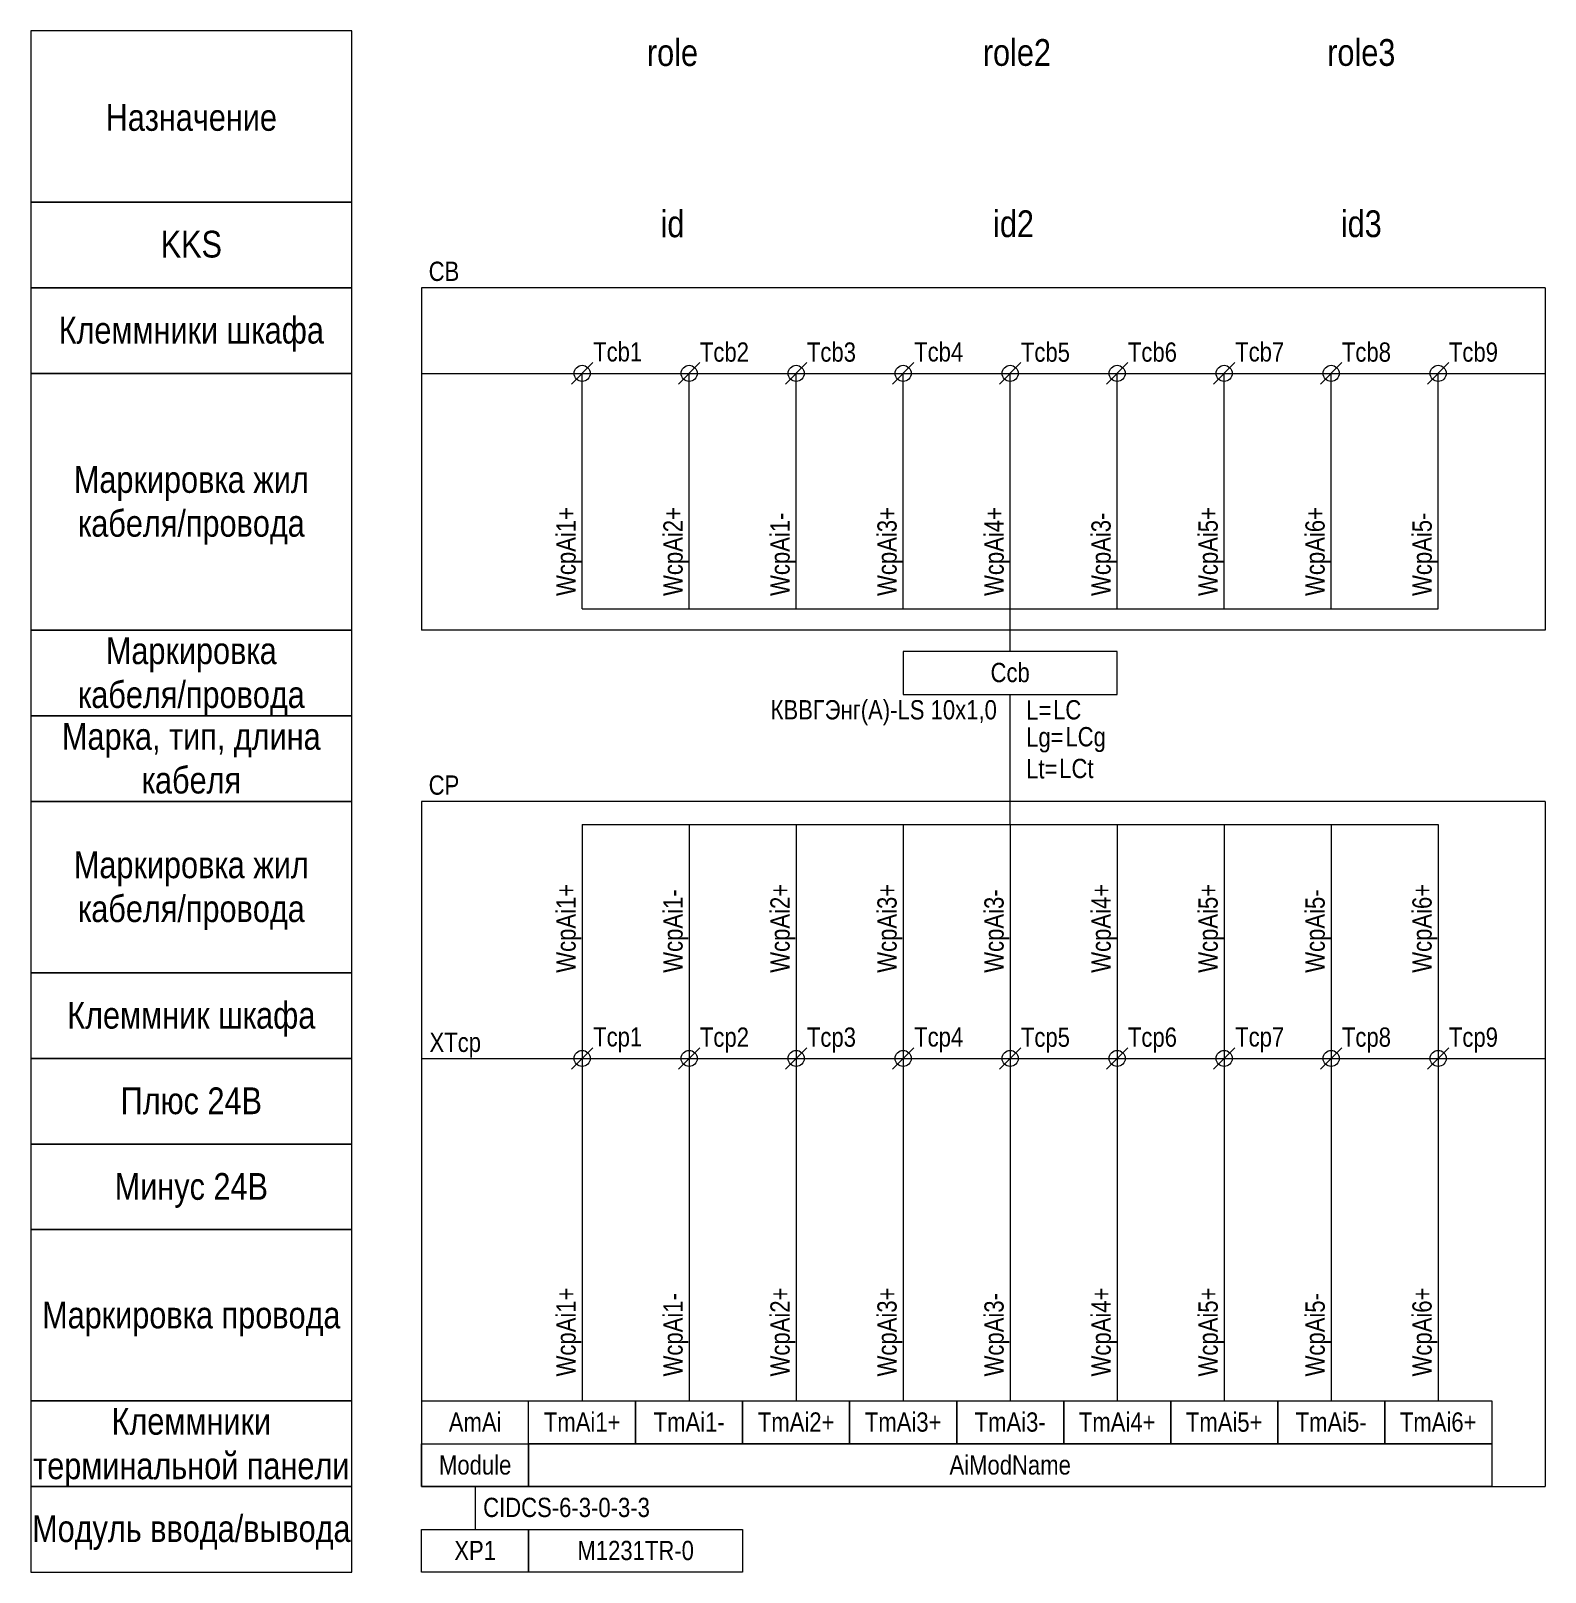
# Model space of a CAD drawing. Header units: millimetres. Extents: x 20 to 162, y -149 to -5.
import ezdxf

# ---------------------------------------------------------------- set-up
doc = ezdxf.new("R2010")
doc.units = ezdxf.units.MM
doc.header["$MEASUREMENT"] = 0
doc.linetypes.add('1_1', pattern=[2000, 1000, -1000])
doc.linetypes.add('4_2_1_2', pattern=[6702.777624, 3527.777672, -1763.888836, 0, -1411.111116])
for name, color, linetype in [('cp_names', 7, 'Continuous'), ('cp_params_ai', 7, 'Continuous'), ('cp_params_di', 7, 'Continuous'), ('cp_static_ai', 7, 'Continuous'), ('cp_static_di', 7, 'Continuous'), ('cp_static_do', 7, 'Continuous'), ('id_names', 7, 'Continuous'), ('id_params_ai', 7, 'Continuous'), ('id_params_di', 7, 'Continuous'), ('id_static_ai', 7, 'Continuous'), ('id_static_di', 7, 'Continuous')]:
    doc.layers.add(name, color=color, linetype=linetype)
doc.styles.add('СГЕНЕРИР_СТИЛЬ_1', font='')
doc.styles.get('СГЕНЕРИР_СТИЛЬ_1').set_extended_font_data('Arial Narrow')

msp = doc.modelspace()

# ---------------------------------------------------------------- linework, layer by layer
at = {"layer": 'cp_names', "color": 7, "linetype": 'Continuous', "lineweight": 15, "ltscale": 100}
for points in [[(20, -93), (50, -93), (50, -77), (20, -77)], [(20, -101), (50, -101), (50, -93), (20, -93)], [(20, -109), (50, -109), (50, -101), (20, -101)], [(20, -117), (50, -117), (50, -109), (20, -109)], [(20, -133), (50, -133), (50, -117), (20, -117)], [(20, -141), (50, -141), (50, -133), (20, -133)], [(20, -149), (50, -149), (50, -141), (20, -141)]]:
    msp.add_lwpolyline(points, close=True, dxfattribs=at)
at = {"layer": 'cp_static_ai', "color": 7, "linetype": 'Continuous', "lineweight": 15, "ltscale": 100}
for p, q in [((70.525773, -37.999996), (72.525773, -35.999996)), ((80.525773, -37.999996), (82.525773, -35.999996)), ((90.525773, -37.999996), (92.525773, -35.999996)), ((100.525773, -37.999996), (102.525773, -35.999996)), ((110.525773, -37.999996), (112.525773, -35.999996)), ((120.525773, -37.999996), (122.525773, -35.999996)), ((130.525773, -37.999996), (132.525773, -35.999996)), ((140.525773, -37.999996), (142.525773, -35.999996)), ((150.525773, -37.999996), (152.525773, -35.999996)), ((70.525773, -101.999996), (72.525773, -99.999996)), ((80.525773, -101.999996), (82.525773, -99.999996)), ((90.525773, -101.999996), (92.525773, -99.999996)), ((100.525773, -101.999996), (102.525773, -99.999996)), ((110.525773, -101.999996), (112.525773, -99.999996)), ((120.525773, -101.999996), (122.525773, -99.999996)), ((130.525773, -101.999996), (132.525773, -99.999996)), ((140.525773, -101.999996), (142.525773, -99.999996)), ((150.525773, -101.999996), (152.525773, -99.999996)), ((71.525773, -100.999996), (71.525773, -133)), ((81.525773, -100.999996), (81.525773, -133)), ((91.525773, -100.999996), (91.525773, -133)), ((56.525773, -133), (131.525773, -133)), ((56.525773, -141), (161.525773, -141))]:
    msp.add_line(p, q, dxfattribs=at)
at = {"layer": 'cp_static_ai', "color": 7, "linetype": '1_1', "lineweight": 15, "ltscale": 100}
for p, q in [((161.525773, -77), (56.525773, -77)), ((56.525773, -77), (56.525773, -141)), ((161.525773, -77), (161.525773, -141))]:
    msp.add_line(p, q, dxfattribs=at)
at = {"layer": 'cp_static_ai', "color": 7, "linetype": 'Continuous', "lineweight": 15, "ltscale": 100}
for points in [[(66.525773, -133), (76.525773, -133), (76.525773, -137), (66.525773, -137)], [(76.525773, -133), (86.525773, -133), (86.525773, -137), (76.525773, -137)], [(86.525773, -133), (96.525773, -133), (96.525773, -137), (86.525773, -137)], [(96.525773, -133), (106.525773, -133), (106.525773, -137), (96.525773, -137)], [(106.525773, -133), (116.525773, -133), (116.525773, -137), (106.525773, -137)], [(116.525773, -133), (126.525773, -133), (126.525773, -137), (116.525773, -137)], [(126.525773, -133), (136.525773, -133), (136.525773, -137), (126.525773, -137)], [(136.525773, -133), (146.525773, -133), (146.525773, -137), (136.525773, -137)], [(146.525773, -133), (156.525773, -133), (156.525773, -137), (146.525773, -137)], [(66.525773, -137), (156.525773, -137), (156.525773, -141), (66.525773, -141)]]:
    msp.add_lwpolyline(points, close=True, dxfattribs=at)
for centre in [(71.525773, -36.999996), (81.525773, -36.999996), (91.525773, -36.999996), (101.525773, -36.999996), (111.525773, -36.999996), (121.525773, -36.999996), (131.525773, -36.999996), (141.525773, -36.999996), (151.525773, -36.999996), (71.525773, -100.999996), (81.525773, -100.999996), (91.525773, -100.999996), (101.525773, -100.999996), (111.525773, -100.999996), (121.525773, -100.999996), (131.525773, -100.999996), (141.525773, -100.999996), (151.525773, -100.999996)]:
    msp.add_circle(centre, 0.75, dxfattribs=at)
at = {"layer": 'cp_static_di', "color": 7, "linetype": '4_2_1_2', "lineweight": 15, "ltscale": 100}
for p, q in [((56.525773, -37), (161.525773, -37)), ((56.525773, -101), (161.525773, -101))]:
    msp.add_line(p, q, dxfattribs=at)
at = {"layer": 'cp_static_di', "color": 7, "linetype": 'Continuous', "lineweight": 15, "ltscale": 100}
for p, q in [((71.525771, -79.142919), (71.525773, -100.999996)), ((71.525771, -79.142919), (151.525771, -79.142919)), ((81.525771, -79.142919), (81.525773, -100.999996)), ((91.525771, -79.142919), (91.525773, -100.999996)), ((101.525771, -79.142919), (101.525773, -100.999996)), ((111.525771, -79.142919), (111.525773, -100.999996)), ((121.525771, -79.142919), (121.525773, -100.999996)), ((131.525771, -79.142919), (131.525773, -100.999996)), ((141.525771, -79.142919), (141.525773, -100.999996)), ((151.525771, -79.142919), (151.525773, -100.999996)), ((101.525773, -100.999996), (101.525775, -133)), ((111.525773, -100.999996), (111.525775, -133)), ((121.525773, -100.999996), (121.525775, -133)), ((131.525773, -100.999996), (131.525775, -133)), ((141.525773, -100.999996), (141.525775, -133)), ((151.525773, -100.999996), (151.525775, -133))]:
    msp.add_line(p, q, dxfattribs=at)
at = {"layer": 'cp_static_do', "color": 7, "linetype": 'Continuous', "lineweight": 15, "ltscale": 100}
msp.add_line((61.525773, -141), (61.525773, -145), dxfattribs=at)
for points in [[(66.525773, -141), (56.525773, -141), (56.525773, -137), (66.525773, -137)], [(66.525773, -149), (56.525773, -149), (56.525773, -145), (66.525773, -145)], [(66.525773, -145), (86.525773, -145), (86.525773, -149), (66.525773, -149)]]:
    msp.add_lwpolyline(points, close=True, dxfattribs=at)
at = {"layer": 'id_names', "color": 7, "linetype": 'Continuous', "lineweight": 15, "ltscale": 100}
for points in [[(20, -21), (50, -21), (50, -5), (20, -5)], [(20, -29), (50, -29), (50, -21), (20, -21)], [(20, -37), (50, -37), (50, -29), (20, -29)], [(20, -61), (50, -61), (50, -37), (20, -37)], [(20, -69), (50, -69), (50, -61), (20, -61)], [(20, -77), (50, -77), (50, -69), (20, -69)]]:
    msp.add_lwpolyline(points, close=True, dxfattribs=at)
at = {"layer": 'id_static_ai', "color": 7, "linetype": '1_1', "lineweight": 15, "ltscale": 100}
for p, q in [((56.525773, -29), (56.525773, -61)), ((161.525773, -29), (56.525773, -29)), ((161.525773, -29), (161.525773, -61)), ((161.525773, -61), (56.525773, -61))]:
    msp.add_line(p, q, dxfattribs=at)
at = {"layer": 'id_static_ai', "color": 7, "linetype": 'Continuous', "lineweight": 15, "ltscale": 100}
for p, q in [((71.525771, -58.999962), (71.525771, -36.999992)), ((81.525771, -58.999962), (81.525771, -36.999992)), ((91.525771, -58.999962), (91.525771, -36.999992)), ((101.525771, -58.999962), (101.525771, -36.999992)), ((111.525771, -58.999962), (111.525771, -36.999992)), ((121.525771, -58.999962), (121.525771, -36.999992)), ((131.525771, -58.999962), (131.525771, -36.999992)), ((141.525771, -58.999962), (141.525771, -36.999992)), ((151.525771, -58.999962), (151.525771, -36.999992)), ((71.525771, -58.999962), (151.525771, -58.999962)), ((111.525771, -62.999967), (111.525771, -58.999966)), ((111.525771, -79.142919), (111.525771, -66.999995))]:
    msp.add_line(p, q, dxfattribs=at)
msp.add_lwpolyline([(101.525771, -66.999995), (121.525771, -66.999995), (121.525771, -62.999995), (101.525771, -62.999995)], close=True, dxfattribs=at)

# ---------------------------------------------------------------- texts
at = {"layer": 'cp_names', "color": 7, "linetype": 'Continuous', "lineweight": 15, "insert": (35, -81.664115), "char_height": 2.5, "attachment_point": 2, "line_spacing_factor": 0.982786, "style": 'СГЕНЕРИР_СТИЛЬ_1'}
msp.add_mtext('\\A1;{\\pqc;\\fArial Narrow|b0|i0|c204|p34;Маркировка жил\\P\\pqc;\\fArial Narrow|b0|i0|c204|p34;кабеля/провода}', dxfattribs=at)
at = {"layer": 'cp_names', "color": 7, "linetype": 'Continuous', "lineweight": 15, "char_height": 2.5, "attachment_point": 2, "style": 'СГЕНЕРИР_СТИЛЬ_1'}
for s, insert in [('\\A1;{\\pqc;\\fArial Narrow|b0|i0|c204|p34;Клеммник\\fArial Narrow|b0|i0|c204|p34; шкафа}', (35, -95.717757)), ('\\A1;{\\pqc;\\fArial Narrow|b0|i0|c204|p34;Плюс\\fArial Narrow|b0|i0|c204|p34; 24В}', (35, -103.71235)), ('\\A1;{\\pqc;\\fArial Narrow|b0|i0|c204|p34;Минус\\fArial Narrow|b0|i0|c204|p34; 24В}', (35, -111.71235)), ('\\A1;{\\pqc;\\fArial Narrow|b0|i0|c204|p34;Маркировка \\fArial Narrow|b0|i0|c204|p34;провода}', (35, -123.722933)), ('\\A1;{\\pqc;\\fArial Narrow|b0|i0|c204|p34;Модуль ввода/вывода}', (35.000029, -143.680589))]:
    msp.add_mtext(s, dxfattribs=dict(at, insert=insert))
at = {"layer": 'cp_names', "color": 7, "linetype": 'Continuous', "lineweight": 15, "insert": (35, -133.658923), "char_height": 2.5, "width": 30, "attachment_point": 2, "line_spacing_factor": 0.996518, "style": 'СГЕНЕРИР_СТИЛЬ_1'}
msp.add_mtext('\\A1;{\\pqc;\\fArial Narrow|b0|i0|c204|p34;Клеммник\\fArial Narrow|b0|i0|c204|p34;и терминальной панели}', dxfattribs=at)
at = {"layer": 'cp_params_ai', "color": 7, "linetype": 'Continuous', "lineweight": 15, "char_height": 1.8, "style": 'СГЕНЕРИР_СТИЛЬ_1'}
for s, insert, attachment_point in [('\\A1;{\\pql;\\fArial Narrow|b0|i0|c204|p34;T\\fArial Narrow|b0|i0|c204|p34;cb\\fArial Narrow|b0|i0|c204|p34;1}', (72.55263, -34.087352), 1), ('\\A1;{\\pql;\\fArial Narrow|b0|i0|c204|p34;T\\fArial Narrow|b0|i0|c204|p34;cb\\fArial Narrow|b0|i0|c204|p34;2}', (82.528954, -34.111029), 1), ('\\A1;{\\pql;\\fArial Narrow|b0|i0|c204|p34;T\\fArial Narrow|b0|i0|c204|p34;cb\\fArial Narrow|b0|i0|c204|p34;3}', (92.528954, -34.111029), 1), ('\\A1;{\\pql;\\fArial Narrow|b0|i0|c204|p34;T\\fArial Narrow|b0|i0|c204|p34;cb\\fArial Narrow|b0|i0|c204|p34;4}', (102.55263, -34.094976), 1), ('\\A1;{\\pql;\\fArial Narrow|b0|i0|c204|p34;T\\fArial Narrow|b0|i0|c204|p34;cb\\fArial Narrow|b0|i0|c204|p34;5}', (112.528954, -34.118652), 1), ('\\A1;{\\pql;\\fArial Narrow|b0|i0|c204|p34;T\\fArial Narrow|b0|i0|c204|p34;cb\\fArial Narrow|b0|i0|c204|p34;6}', (122.528954, -34.111029), 1), ('\\A1;{\\pql;\\fArial Narrow|b0|i0|c204|p34;Tcb\\fArial Narrow|b0|i0|c204|p34;7}', (132.55263, -34.094976), 1), ('\\A1;{\\pql;\\fArial Narrow|b0|i0|c204|p34;Tcb\\fArial Narrow|b0|i0|c204|p34;8}', (142.528954, -34.111029), 1), ('\\A1;{\\pql;\\fArial Narrow|b0|i0|c204|p34;Tcb\\fArial Narrow|b0|i0|c204|p34;9}', (152.528954, -34.111029), 1), ('\\A1;{\\pql;\\fArial Narrow|b0|i0|c204|p34;XTcp}', (57.259036, -98.598162), 1), ('\\A1;{\\pql;\\fArial Narrow|b0|i0|c204|p34;Tcp1}', (72.55263, -98.087352), 1), ('\\A1;{\\pql;\\fArial Narrow|b0|i0|c204|p34;Tcp\\fArial Narrow|b0|i0|c204|p34;2}', (82.528954, -98.111029), 1), ('\\A1;{\\pql;\\fArial Narrow|b0|i0|c204|p34;Tcp\\fArial Narrow|b0|i0|c204|p34;3}', (92.528954, -98.111029), 1), ('\\A1;{\\pql;\\fArial Narrow|b0|i0|c204|p34;Tcp\\fArial Narrow|b0|i0|c204|p34;4}', (102.55263, -98.094976), 1), ('\\A1;{\\pql;\\fArial Narrow|b0|i0|c204|p34;Tcp\\fArial Narrow|b0|i0|c204|p34;5}', (112.528954, -98.118652), 1), ('\\A1;{\\pql;\\fArial Narrow|b0|i0|c204|p34;Tcp\\fArial Narrow|b0|i0|c204|p34;6}', (122.528954, -98.111029), 1), ('\\A1;{\\pql;\\fArial Narrow|b0|i0|c204|p34;Tcp\\fArial Narrow|b0|i0|c204|p34;7}', (132.55263, -98.094976), 1), ('\\A1;{\\pql;\\fArial Narrow|b0|i0|c204|p34;Tcp\\fArial Narrow|b0|i0|c204|p34;8}', (142.528954, -98.111029), 1), ('\\A1;{\\pql;\\fArial Narrow|b0|i0|c204|p34;Tcp\\fArial Narrow|b0|i0|c204|p34;9}', (152.528954, -98.111029), 1), ('\\A1;{\\pqc;\\fArial Narrow|b0|i0|c204|p34;Tm\\fArial Narrow|b0|i0|c204|p34;Ai\\fArial Narrow|b0|i0|c204|p34;1+}', (71.525773, -134.072897), 2), ('\\A1;{\\pqc;\\fArial Narrow|b0|i0|c204|p34;Tm\\fArial Narrow|b0|i0|c204|p34;Ai\\fArial Narrow|b0|i0|c204|p34;1-}', (81.525773, -134.072897), 2), ('\\A1;{\\pqc;\\fArial Narrow|b0|i0|c204|p34;TmAi\\fArial Narrow|b0|i0|c204|p34;2\\fArial Narrow|b0|i0|c204|p34;+}', (91.525773, -134.072895), 2), ('\\A1;{\\pqc;\\fArial Narrow|b0|i0|c204|p34;TmAi\\fArial Narrow|b0|i0|c204|p34;3\\fArial Narrow|b0|i0|c204|p34;+}', (101.525773, -134.072892), 2), ('\\A1;{\\pqc;\\fArial Narrow|b0|i0|c204|p34;TmAi\\fArial Narrow|b0|i0|c204|p34;3\\fArial Narrow|b0|i0|c204|p34;-}', (111.525773, -134.072892), 2), ('\\A1;{\\pqc;\\fArial Narrow|b0|i0|c204|p34;TmAi\\fArial Narrow|b0|i0|c204|p34;4\\fArial Narrow|b0|i0|c204|p34;+}', (121.525773, -134.080516), 2), ('\\A1;{\\pqc;\\fArial Narrow|b0|i0|c204|p34;TmAi\\fArial Narrow|b0|i0|c204|p34;5\\fArial Narrow|b0|i0|c204|p34;+}', (131.525773, -134.080512), 2), ('\\A1;{\\pqc;\\fArial Narrow|b0|i0|c204|p34;TmAi\\fArial Narrow|b0|i0|c204|p34;5\\fArial Narrow|b0|i0|c204|p34;-}', (141.525773, -134.080512), 2), ('\\A1;{\\pqc;\\fArial Narrow|b0|i0|c204|p34;TmAi\\fArial Narrow|b0|i0|c204|p34;6\\fArial Narrow|b0|i0|c204|p34;+}', (151.525773, -134.072888), 2), ('\\A1;{\\pqc;\\fArial Narrow|b0|i0|c204|p34;Ai\\fArial Narrow|b0|i0|c204|p34;ModName}', (111.525773, -138.080512), 2)]:
    msp.add_mtext(s, dxfattribs=dict(at, insert=insert, attachment_point=attachment_point))
at = {"layer": 'cp_params_ai', "color": 7, "linetype": 'Continuous', "lineweight": 15, "char_height": 1.8, "attachment_point": 1, "rotation": 90, "style": 'СГЕНЕРИР_СТИЛЬ_1'}
for s, insert in [('\\A1;{\\pql;\\fArial Narrow|b0|i0|c204|p34;WcpAi1\\fArial Narrow|b0|i0|c204|p34;+}', (69.116313, -92.999995)), ('\\A1;{\\pql;\\fArial Narrow|b0|i0|c204|p34;WcpAi\\fArial Narrow|b0|i0|c204|p34;2\\fArial Narrow|b0|i0|c204|p34;+}', (89.116309, -92.999995)), ('\\A1;{\\pql;\\fArial Narrow|b0|i0|c204|p34;WcpAi\\fArial Narrow|b0|i0|c204|p34;3\\fArial Narrow|b0|i0|c204|p34;+}', (99.116313, -92.999995)), ('\\A1;{\\pql;\\fArial Narrow|b0|i0|c204|p34;WcpAi\\fArial Narrow|b0|i0|c204|p34;4\\fArial Narrow|b0|i0|c204|p34;+}', (119.123933, -92.999995)), ('\\A1;{\\pql;\\fArial Narrow|b0|i0|c204|p34;WcpAi\\fArial Narrow|b0|i0|c204|p34;5\\fArial Narrow|b0|i0|c204|p34;+}', (129.123936, -92.999995)), ('\\A1;{\\pql;\\fArial Narrow|b0|i0|c204|p34;WcpAi\\fArial Narrow|b0|i0|c204|p34;6\\fArial Narrow|b0|i0|c204|p34;+}', (149.116309, -92.999995)), ('\\A1;{\\pql;\\fArial Narrow|b0|i0|c204|p34;Wcp\\fArial Narrow|b0|i0|c204|p34;Ai\\fArial Narrow|b0|i0|c204|p34;1-}', (79.116309, -92.999995)), ('\\A1;{\\pql;\\fArial Narrow|b0|i0|c204|p34;WcpAi\\fArial Narrow|b0|i0|c204|p34;3\\fArial Narrow|b0|i0|c204|p34;-}', (109.116309, -92.999995)), ('\\A1;{\\pql;\\fArial Narrow|b0|i0|c204|p34;WcpAi\\fArial Narrow|b0|i0|c204|p34;5\\fArial Narrow|b0|i0|c204|p34;-}', (139.123933, -92.999995)), ('\\A1;{\\pql;\\fArial Narrow|b0|i0|c204|p34;WcpAi1\\fArial Narrow|b0|i0|c204|p34;+}', (69.116309, -130.715373)), ('\\A1;{\\pql;\\fArial Narrow|b0|i0|c204|p34;Wcp\\fArial Narrow|b0|i0|c204|p34;Ai\\fArial Narrow|b0|i0|c204|p34;1-}', (79.116309, -130.715373)), ('\\A1;{\\pql;\\fArial Narrow|b0|i0|c204|p34;WcpAi\\fArial Narrow|b0|i0|c204|p34;2\\fArial Narrow|b0|i0|c204|p34;+}', (89.116309, -130.715373)), ('\\A1;{\\pql;\\fArial Narrow|b0|i0|c204|p34;WcpAi\\fArial Narrow|b0|i0|c204|p34;3\\fArial Narrow|b0|i0|c204|p34;+}', (99.116314, -130.715373)), ('\\A1;{\\pql;\\fArial Narrow|b0|i0|c204|p34;WcpAi\\fArial Narrow|b0|i0|c204|p34;3\\fArial Narrow|b0|i0|c204|p34;-}', (109.116311, -130.715373)), ('\\A1;{\\pql;\\fArial Narrow|b0|i0|c204|p34;WcpAi\\fArial Narrow|b0|i0|c204|p34;4\\fArial Narrow|b0|i0|c204|p34;+}', (119.123934, -130.715373)), ('\\A1;{\\pql;\\fArial Narrow|b0|i0|c204|p34;WcpAi\\fArial Narrow|b0|i0|c204|p34;5\\fArial Narrow|b0|i0|c204|p34;+}', (129.123938, -130.715373)), ('\\A1;{\\pql;\\fArial Narrow|b0|i0|c204|p34;WcpAi\\fArial Narrow|b0|i0|c204|p34;5\\fArial Narrow|b0|i0|c204|p34;-}', (139.123934, -130.715373)), ('\\A1;{\\pql;\\fArial Narrow|b0|i0|c204|p34;WcpAi\\fArial Narrow|b0|i0|c204|p34;6\\fArial Narrow|b0|i0|c204|p34;+}', (149.116311, -130.715373))]:
    msp.add_mtext(s, dxfattribs=dict(at, insert=insert))
at = {"layer": 'cp_params_di', "color": 7, "linetype": 'Continuous', "lineweight": 15, "char_height": 1.8, "style": 'СГЕНЕРИР_СТИЛЬ_1'}
for s, insert, attachment_point in [('\\A1;{\\pql;\\fArial Narrow|b0|i0|c204|p34;C\\fArial Narrow|b0|i0|c204|p34;B}', (57.181387, -26.566396), 1), ('\\A1;{\\pql;\\fArial Narrow|b0|i0|c204|p34;CP}', (57.181387, -74.566396), 1), ('\\A1;{\\pqc;\\fArial Narrow|b0|i0|c204|p34;Am\\fArial Narrow|b0|i0|c204|p34;A\\fArial Narrow|b0|i0|c204|p34;i}', (61.525773, -134.080517), 2)]:
    msp.add_mtext(s, dxfattribs=dict(at, insert=insert, attachment_point=attachment_point))
at = {"layer": 'cp_static_do', "color": 7, "linetype": 'Continuous', "lineweight": 15, "char_height": 1.8, "attachment_point": 2, "style": 'СГЕНЕРИР_СТИЛЬ_1'}
for s, insert in [('\\A1;{\\pqc;\\fArial Narrow|b0|i0|c204|p34;Module}', (61.525773, -138.080516)), ('\\A1;{\\pqc;\\fArial Narrow|b0|i0|c204|p34;XP1}', (61.525773, -146.072891)), ('\\A1;{\\pqc;\\fArial Narrow|b0|i0|c204|p34;M123\\fArial Narrow|b0|i0|c204|p34;1TR\\fArial Narrow|b0|i0|c204|p34;-0}', (76.525773, -146.0729))]:
    msp.add_mtext(s, dxfattribs=dict(at, insert=insert))
at = {"layer": 'id_names', "color": 7, "linetype": 'Continuous', "lineweight": 15, "char_height": 2.5, "attachment_point": 2, "style": 'СГЕНЕРИР_СТИЛЬ_1'}
for s, insert in [('\\A1;{\\pqc;\\fArial Narrow|b0|i0|c204|p34;Назначение}', (35, -11.840591)), ('\\A1;{\\pqc;\\fArial Narrow|b0|i0|c204|p34;KKS}', (35, -23.678817)), ('\\A1;{\\pqc;\\fArial Narrow|b0|i0|c204|p34;Клеммники шкафа}', (35, -31.717755))]:
    msp.add_mtext(s, dxfattribs=dict(at, insert=insert))
for s, insert, line_spacing_factor in [('\\A1;{\\pqc;\\fArial Narrow|b0|i0|c204|p34;Маркировка жил\\P\\pqc;\\fArial Narrow|b0|i0|c204|p34;кабеля/провода}', (35, -45.664115), 0.982786), ('\\A1;{\\pqc;\\fArial Narrow|b0|i0|c204|p34;Маркировка\\P\\pqc;\\fArial Narrow|b0|i0|c204|p34;кабеля/провода}', (35, -61.664113), 0.982786), ('\\A1;{\\pqc;\\fArial Narrow|b0|i0|c204|p34;Марка, тип\\fArial Narrow|b0|i0|c204|p34;, длина\\P\\pqc;\\fArial Narrow|b0|i0|c204|p34;кабеля}', (35, -69.664115), 0.98101)]:
    msp.add_mtext(s, dxfattribs=dict(at, insert=insert, line_spacing_factor=line_spacing_factor))
at = {"layer": 'id_params_ai', "color": 7, "linetype": 'Continuous', "lineweight": 15, "char_height": 2.5, "width": 30, "attachment_point": 2, "style": 'СГЕНЕРИР_СТИЛЬ_1'}
for s, insert in [('\\A1;{\\pqc;\\fArial Narrow|b0|i0|c204|p34;role}', (79.967969, -5.781765)), ('\\A1;{\\pqc;\\fArial Narrow|b0|i0|c204|p34;role\\fArial Narrow|b0|i0|c204|p34;2}', (112.153904, -5.771176)), ('\\A1;{\\pqc;\\fArial Narrow|b0|i0|c204|p34;role\\fArial Narrow|b0|i0|c204|p34;3}', (144.339838, -5.771176)), ('\\A1;{\\pqc;\\fArial Narrow|b0|i0|c204|p34;id}', (79.967969, -21.781765)), ('\\A1;{\\pqc;\\fArial Narrow|b0|i0|c204|p34;id\\fArial Narrow|b0|i0|c204|p34;2}', (111.839838, -21.771176)), ('\\A1;{\\pqc;\\fArial Narrow|b0|i0|c204|p34;id\\fArial Narrow|b0|i0|c204|p34;3}', (144.339838, -21.771176))]:
    msp.add_mtext(s, dxfattribs=dict(at, insert=insert))
at = {"layer": 'id_params_ai', "color": 7, "linetype": 'Continuous', "lineweight": 15, "char_height": 1.8, "attachment_point": 1, "rotation": 90, "style": 'СГЕНЕРИР_СТИЛЬ_1'}
for s, insert in [('\\A1;{\\pql;\\fArial Narrow|b0|i0|c204|p34;WcpAi1\\fArial Narrow|b0|i0|c204|p34;+}', (69.116312, -57.797243)), ('\\A1;{\\pql;\\fArial Narrow|b0|i0|c204|p34;WcpAi\\fArial Narrow|b0|i0|c204|p34;2\\fArial Narrow|b0|i0|c204|p34;+}', (79.116309, -57.797243)), ('\\A1;{\\pql;\\fArial Narrow|b0|i0|c204|p34;Wcp\\fArial Narrow|b0|i0|c204|p34;Ai\\fArial Narrow|b0|i0|c204|p34;1-}', (89.116312, -57.797243)), ('\\A1;{\\pql;\\fArial Narrow|b0|i0|c204|p34;WcpAi\\fArial Narrow|b0|i0|c204|p34;3\\fArial Narrow|b0|i0|c204|p34;+}', (99.116312, -57.797243)), ('\\A1;{\\pql;\\fArial Narrow|b0|i0|c204|p34;WcpAi\\fArial Narrow|b0|i0|c204|p34;4\\fArial Narrow|b0|i0|c204|p34;+}', (109.123932, -57.797243)), ('\\A1;{\\pql;\\fArial Narrow|b0|i0|c204|p34;WcpAi\\fArial Narrow|b0|i0|c204|p34;3\\fArial Narrow|b0|i0|c204|p34;-}', (119.116312, -57.797243)), ('\\A1;{\\pql;\\fArial Narrow|b0|i0|c204|p34;WcpAi\\fArial Narrow|b0|i0|c204|p34;5\\fArial Narrow|b0|i0|c204|p34;+}', (129.123935, -57.797243)), ('\\A1;{\\pql;\\fArial Narrow|b0|i0|c204|p34;WcpAi\\fArial Narrow|b0|i0|c204|p34;6\\fArial Narrow|b0|i0|c204|p34;+}', (139.116309, -57.797243)), ('\\A1;{\\pql;\\fArial Narrow|b0|i0|c204|p34;WcpAi\\fArial Narrow|b0|i0|c204|p34;5\\fArial Narrow|b0|i0|c204|p34;-}', (149.123935, -57.797243))]:
    msp.add_mtext(s, dxfattribs=dict(at, insert=insert))
at = {"layer": 'id_params_ai', "color": 7, "linetype": 'Continuous', "lineweight": 15, "insert": (111.525771, -64.04875), "char_height": 1.8, "attachment_point": 2, "style": 'СГЕНЕРИР_СТИЛЬ_1'}
msp.add_mtext('\\A1;{\\pqc;\\fArial Narrow|b0|i0|c204|p34;C\\fArial Narrow|b0|i0|c204|p34;cb}', dxfattribs=at)
at = {"layer": 'id_params_di', "color": 7, "linetype": 'Continuous', "lineweight": 15, "char_height": 1.8, "attachment_point": 1, "style": 'СГЕНЕРИР_СТИЛЬ_1'}
for s, insert in [('\\A1;{\\pql;\\fArial Narrow|b0|i0|c204|p34;LC}', (115.536045, -67.531108)), ('\\A1;{\\pql;\\fArial Narrow|b0|i0|c204|p34;LCg}', (116.688057, -70.047826)), ('\\A1;{\\pql;\\fArial Narrow|b0|i0|c204|p34;LCt}', (116.112063, -73.012553))]:
    msp.add_mtext(s, dxfattribs=dict(at, insert=insert))
at = {"layer": 'id_static_di', "color": 7, "linetype": 'Continuous', "lineweight": 15, "char_height": 1.8, "attachment_point": 1, "style": 'СГЕНЕРИР_СТИЛЬ_1'}
for s, insert in [('\\A1;{\\pql;\\fArial Narrow|b0|i0|c204|p34;КВВГЭнг(А)-LS \\fArial Narrow|b0|i0|c204|p34;10\\fArial Narrow|b0|i0|c204|p34;х1,0}', (89.139136, -67.531101)), ('\\A1;{\\pql;\\fArial Narrow|b0|i0|c204|p34;L=}', (113.020278, -67.562865)), ('\\A1;{\\pql;\\fArial Narrow|b0|i0|c204|p34;Lg=}', (113.020278, -70.079583)), ('\\A1;{\\pql;\\fArial Narrow|b0|i0|c204|p34;Lt=}', (113.020278, -73.04431)), ('\\A1;{\\pql;\\fArial Narrow|b0|i0|c204|p34;CIDC\\fArial Narrow|b0|i0|c204|p34;S\\fArial Narrow|b0|i0|c204|p34;-6-3-0-3-3}', (62.277566, -142.048751))]:
    msp.add_mtext(s, dxfattribs=dict(at, insert=insert))

doc.saveas('drawing.dxf')
